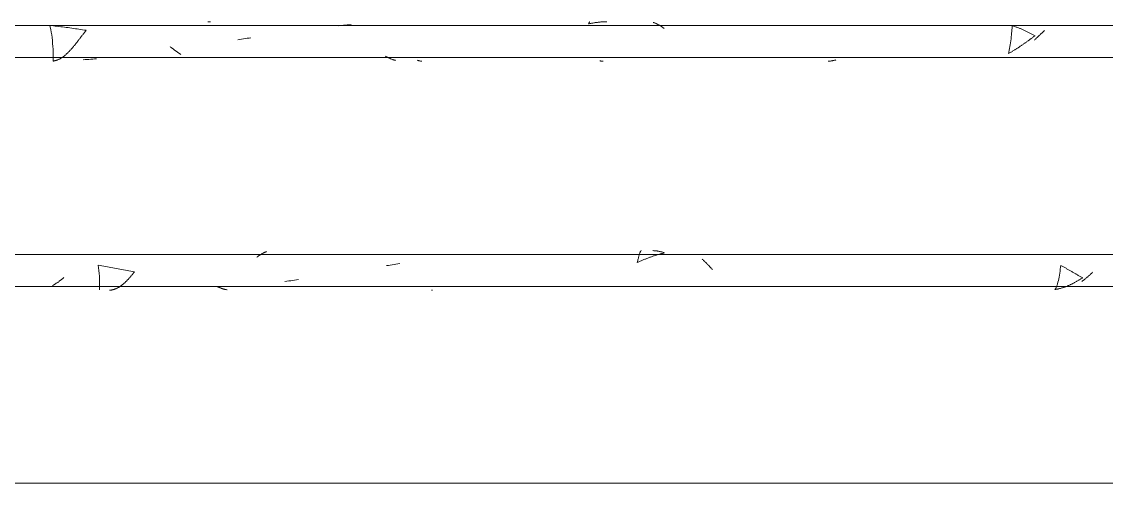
# Model space of a CAD drawing. Header units: millimetres. Extents: x -2100 to 124761, y -10432 to 93550.
# Drawn here: x 29641 to 30318, y -1000 to -712 of the extents above; entities that cross this region are included whole.
import ezdxf

# ---------------------------------------------------------------- set-up
doc = ezdxf.new("R2010")
doc.units = ezdxf.units.MM
doc.layers.add('NET CAT', color=3, linetype='Continuous', lineweight=5)
doc.layers.add('NET THAY 1', color=41, linetype='Continuous', lineweight=5)

# ---------------------------------------------------------------- blocks, each defined once
blk = doc.blocks.new('FP_4-MẶT ĐỨNG TRỤC A-Q')
at = {"layer": 'NET THAY 1'}
for p, q in [((31483.97, -857.14), (22887.32, -857.14)), ((29788.36, -858.61), (29788.1, -858.8)), ((29788.61, -858.43), (29788.36, -858.61)), ((29788.86, -858.24), (29788.61, -858.43)), ((29789.11, -858.06), (29788.86, -858.24)), ((29789.37, -857.89), (29789.11, -858.06)), ((29789.62, -857.72), (29789.37, -857.89)), ((29789.87, -857.55), (29789.62, -857.72)), ((29790.12, -857.39), (29789.87, -857.55)), ((29790.37, -857.23), (29790.12, -857.39)), ((29790.62, -857.08), (29790.37, -857.23)), ((29790.87, -856.93), (29790.62, -857.08)), ((29791.12, -856.78), (29790.87, -856.93)), ((29791.37, -856.64), (29791.12, -856.78)), ((29791.61, -856.51), (29791.37, -856.64)), ((29791.86, -856.38), (29791.61, -856.51)), ((29792.11, -856.25), (29791.86, -856.38)), ((29792.36, -856.13), (29792.11, -856.25)), ((29792.6, -856.02), (29792.36, -856.13)), ((29792.85, -855.91), (29792.6, -856.02)), ((29793.1, -855.8), (29792.85, -855.91)), ((29793.34, -855.7), (29793.1, -855.8)), ((29793.59, -855.61), (29793.34, -855.7)), ((29793.84, -855.52), (29793.59, -855.61)), ((29794.08, -855.43), (29793.84, -855.52)), ((30026.11, -858.95), (30025.98, -859.45)), ((30026.23, -858.48), (30026.11, -858.95)), ((30026.35, -858.03), (30026.23, -858.48)), ((30026.47, -857.6), (30026.35, -858.03)), ((30026.58, -857.2), (30026.47, -857.6)), ((30026.7, -856.83), (30026.58, -857.2)), ((30026.81, -856.49), (30026.7, -856.83)), ((30026.91, -856.18), (30026.81, -856.49)), ((30027.02, -855.9), (30026.91, -856.18)), ((30027.12, -855.65), (30027.02, -855.9)), ((30027.23, -855.43), (30027.12, -855.65)), ((30027.33, -855.24), (30027.23, -855.43)), ((30027.43, -855.09), (30027.33, -855.24)), ((30027.53, -854.97), (30027.43, -855.09)), ((30027.63, -854.88), (30027.53, -854.97)), ((30027.73, -854.83), (30027.63, -854.88)), ((30032.71, -859.14), (30032.25, -859.32)), ((30033.17, -858.97), (30032.71, -859.14)), ((30033.63, -858.8), (30033.17, -858.97)), ((30034.09, -858.64), (30033.63, -858.8)), ((30034.55, -858.47), (30034.09, -858.64)), ((30035, -858.31), (30034.55, -858.47)), ((30035.26, -854.83), (30034.93, -854.82)), ((30035.46, -858.16), (30035, -858.31)), ((30035.6, -854.84), (30035.26, -854.83)), ((30035.92, -858), (30035.46, -858.16)), ((30035.94, -854.86), (30035.6, -854.84)), ((30036.38, -857.85), (30035.92, -858)), ((30036.27, -854.88), (30035.94, -854.86)), ((30036.61, -854.91), (30036.27, -854.88)), ((30036.83, -857.7), (30036.38, -857.85)), ((30036.94, -854.94), (30036.61, -854.91)), ((30037.29, -857.56), (30036.83, -857.7)), ((30037.28, -854.98), (30036.94, -854.94)), ((30037.61, -855.03), (30037.28, -854.98)), ((30037.75, -857.42), (30037.29, -857.56)), ((30037.95, -855.08), (30037.61, -855.03)), ((30038.2, -857.28), (30037.75, -857.42)), ((30038.28, -855.13), (30037.95, -855.08)), ((30038.66, -857.14), (30038.2, -857.28)), ((30038.62, -855.19), (30038.28, -855.13)), ((30038.95, -855.26), (30038.62, -855.19)), ((30039.11, -857.01), (30038.66, -857.14)), ((30039.29, -855.33), (30038.95, -855.26)), ((30039.57, -856.88), (30039.11, -857.01)), ((30039.62, -855.41), (30039.29, -855.33)), ((30040.02, -856.76), (30039.57, -856.88)), ((30039.96, -855.49), (30039.62, -855.41)), ((30040.29, -855.57), (30039.96, -855.49)), ((30040.48, -856.64), (30040.02, -856.76)), ((30040.62, -855.66), (30040.29, -855.57)), ((30040.93, -856.52), (30040.48, -856.64)), ((30040.96, -855.76), (30040.62, -855.66)), ((30041.38, -856.41), (30040.93, -856.52)), ((30041.29, -855.86), (30040.96, -855.76)), ((30041.62, -855.97), (30041.29, -855.86)), ((30041.84, -856.3), (30041.38, -856.41)), ((30041.96, -856.08), (30041.62, -855.97)), ((30042.29, -856.19), (30041.84, -856.3)), ((30042.29, -856.19), (30041.96, -856.08)), ((29690.25, -864.04), (29689.12, -863.83)), ((29689.12, -863.84), (29689.33, -865.55)), ((29689.33, -865.55), (29689.5, -867.29)), ((29691.38, -864.25), (29690.25, -864.04)), ((29692.5, -864.46), (29691.38, -864.25)), ((29693.63, -864.67), (29692.5, -864.46)), ((29694.76, -864.88), (29693.63, -864.67)), ((29695.88, -865.1), (29694.76, -864.88)), ((29697.01, -865.31), (29695.88, -865.1)), ((29698.13, -865.52), (29697.01, -865.31)), ((29699.26, -865.74), (29698.13, -865.52)), ((29700.38, -865.95), (29699.26, -865.74)), ((29870.08, -864), (29868.91, -864.18)), ((29871.26, -863.81), (29870.08, -864)), ((29872.43, -863.63), (29871.26, -863.81)), ((29873.6, -863.44), (29872.43, -863.63)), ((29874.77, -863.26), (29873.6, -863.44)), ((29875.94, -863.08), (29874.77, -863.26)), ((29877.11, -862.89), (29875.94, -863.08)), ((30025.45, -861.64), (30025.3, -862.22)), ((30025.77, -862.01), (30025.3, -862.22)), ((30025.59, -861.06), (30025.45, -861.64)), ((30025.72, -860.5), (30025.59, -861.06)), ((30025.85, -859.97), (30025.72, -860.5)), ((30026.23, -861.8), (30025.77, -862.01)), ((30025.98, -859.45), (30025.85, -859.97)), ((30026.7, -861.6), (30026.23, -861.8)), ((30027.16, -861.4), (30026.7, -861.6)), ((30027.63, -861.2), (30027.16, -861.4)), ((30028.09, -861), (30027.63, -861.2)), ((30028.56, -860.8), (30028.09, -861)), ((30029.02, -860.61), (30028.56, -860.8)), ((30029.48, -860.42), (30029.02, -860.61)), ((30029.94, -860.23), (30029.48, -860.42)), ((30030.41, -860.04), (30029.94, -860.23)), ((30030.87, -859.86), (30030.41, -860.04)), ((30031.33, -859.67), (30030.87, -859.86)), ((30031.79, -859.49), (30031.33, -859.67)), ((30032.25, -859.32), (30031.79, -859.49)), ((30066.07, -860.39), (30065.79, -860.15)), ((30066.34, -860.64), (30066.07, -860.39)), ((30066.62, -860.89), (30066.34, -860.64)), ((30066.89, -861.14), (30066.62, -860.89)), ((30067.16, -861.4), (30066.89, -861.14)), ((30067.43, -861.66), (30067.16, -861.4)), ((30067.7, -861.92), (30067.43, -861.66)), ((30067.97, -862.18), (30067.7, -861.92)), ((30068.24, -862.45), (30067.97, -862.18)), ((30068.51, -862.72), (30068.24, -862.45)), ((30068.78, -862.99), (30068.51, -862.72)), ((30069.04, -863.27), (30068.78, -862.99)), ((30069.31, -863.54), (30069.04, -863.27)), ((30069.58, -863.82), (30069.31, -863.54)), ((30069.84, -864.1), (30069.58, -863.82)), ((30070.1, -864.39), (30069.84, -864.1)), ((30070.37, -864.67), (30070.1, -864.39)), ((30070.63, -864.96), (30070.37, -864.67)), ((30070.89, -865.24), (30070.63, -864.96)), ((30071.15, -865.53), (30070.89, -865.24)), ((30071.41, -865.82), (30071.15, -865.53)), ((30071.67, -866.11), (30071.41, -865.82)), ((30289.3, -865.23), (30289.15, -866.45)), ((30289.44, -864.02), (30289.3, -865.23)), ((30289.85, -864.23), (30289.44, -864)), ((30290.26, -864.45), (30289.85, -864.23)), ((30290.67, -864.68), (30290.26, -864.45)), ((30291.08, -864.91), (30290.67, -864.68)), ((30291.49, -865.14), (30291.08, -864.91)), ((30291.89, -865.37), (30291.49, -865.14)), ((30292.3, -865.6), (30291.89, -865.37)), ((30292.71, -865.84), (30292.3, -865.6)), ((30293.11, -866.07), (30292.71, -865.84)), ((29666.45, -872.6), (29666.16, -872.83)), ((29666.74, -872.36), (29666.45, -872.6)), ((29667.03, -872.12), (29666.74, -872.36)), ((29667.32, -871.88), (29667.03, -872.12)), ((29667.6, -871.64), (29667.32, -871.88)), ((29689.5, -867.29), (29689.65, -869.03)), ((29689.65, -869.03), (29689.77, -870.73)), ((29689.77, -870.73), (29689.86, -872.36)), ((29689.86, -872.36), (29689.92, -873.89)), ((29701.51, -866.17), (29700.38, -865.95)), ((29702.63, -866.38), (29701.51, -866.17)), ((29703.75, -866.6), (29702.63, -866.38)), ((29704.88, -866.81), (29703.75, -866.6)), ((29706, -867.03), (29704.88, -866.81)), ((29707.12, -867.25), (29706, -867.03)), ((29708.24, -867.46), (29707.12, -867.25)), ((29707.9, -872.52), (29707.65, -872.8)), ((29708.16, -872.24), (29707.9, -872.52)), ((29708.41, -871.96), (29708.16, -872.24)), ((29709.36, -867.68), (29708.24, -867.46)), ((29708.66, -871.68), (29708.41, -871.96)), ((29708.91, -871.39), (29708.66, -871.68)), ((29709.16, -871.1), (29708.91, -871.39)), ((29709.41, -870.81), (29709.16, -871.1)), ((29710.48, -867.89), (29709.36, -867.68)), ((29709.65, -870.52), (29709.41, -870.81)), ((29709.9, -870.22), (29709.65, -870.52)), ((29710.15, -869.93), (29709.9, -870.22)), ((29710.39, -869.63), (29710.15, -869.93)), ((29710.63, -869.32), (29710.39, -869.63)), ((29711.6, -868.11), (29710.48, -867.89)), ((29710.88, -869.02), (29710.63, -869.32)), ((29711.12, -868.72), (29710.88, -869.02)), ((29711.36, -868.41), (29711.12, -868.72)), ((29711.6, -868.11), (29711.36, -868.41)), ((30071.93, -866.4), (30071.67, -866.11)), ((30072.19, -866.69), (30071.93, -866.4)), ((30288.18, -872.42), (30287.94, -873.51)), ((30288.4, -871.29), (30288.18, -872.42)), ((30288.61, -870.11), (30288.4, -871.29)), ((30288.8, -868.9), (30288.61, -870.11)), ((30288.98, -867.68), (30288.8, -868.9)), ((30289.15, -866.45), (30288.98, -867.68)), ((30293.52, -866.3), (30293.11, -866.07)), ((30293.92, -866.53), (30293.52, -866.3)), ((30294.33, -866.77), (30293.92, -866.53)), ((30294.73, -867), (30294.33, -866.77)), ((30295.14, -867.23), (30294.73, -867)), ((30295.54, -867.47), (30295.14, -867.23)), ((30295.94, -867.7), (30295.54, -867.47)), ((30296.34, -867.93), (30295.94, -867.7)), ((30296.75, -868.17), (30296.34, -867.93)), ((30297.15, -868.4), (30296.75, -868.17)), ((30297.55, -868.63), (30297.15, -868.4)), ((30297.95, -868.86), (30297.55, -868.63)), ((30298.35, -869.09), (30297.95, -868.86)), ((30298.74, -869.32), (30298.35, -869.09)), ((30299.14, -869.55), (30298.74, -869.32)), ((30299.54, -869.78), (30299.14, -869.55)), ((30299.94, -870.01), (30299.54, -869.78)), ((30300.33, -870.24), (30299.94, -870.01)), ((30300.73, -870.46), (30300.33, -870.24)), ((30301.13, -870.69), (30300.73, -870.46)), ((30301.52, -870.91), (30301.13, -870.69)), ((30301.68, -872.68), (30301.33, -872.9)), ((30301.92, -871.13), (30301.52, -870.91)), ((30302.04, -872.46), (30301.68, -872.68)), ((30302.31, -871.35), (30301.92, -871.13)), ((30302.39, -872.24), (30302.04, -872.46)), ((30302.7, -871.57), (30302.31, -871.35)), ((30302.74, -872.01), (30302.39, -872.24)), ((30303.1, -871.79), (30302.7, -871.57)), ((30303.1, -871.79), (30302.74, -872.01)), ((30304.55, -872.56), (30304.26, -872.8)), ((30304.84, -872.33), (30304.55, -872.56)), ((30305.12, -872.09), (30304.84, -872.33)), ((30305.41, -871.85), (30305.12, -872.09)), ((30305.7, -871.6), (30305.41, -871.85)), ((30305.98, -871.36), (30305.7, -871.6)), ((30306.27, -871.11), (30305.98, -871.36)), ((30306.55, -870.86), (30306.27, -871.11)), ((30306.84, -870.61), (30306.55, -870.86)), ((30307.12, -870.36), (30306.84, -870.61)), ((30307.4, -870.1), (30307.12, -870.36)), ((30307.69, -869.85), (30307.4, -870.1)), ((30307.97, -869.59), (30307.69, -869.85)), ((30308.25, -869.33), (30307.97, -869.59)), ((30308.53, -869.08), (30308.25, -869.33)), ((30308.81, -868.82), (30308.53, -869.08)), ((30309.09, -868.56), (30308.81, -868.82)), ((30309.37, -868.3), (30309.09, -868.56)), ((22887.32, -877.14), (31483.97, -877.14)), ((29660.86, -876.5), (29660.57, -876.67)), ((29661.16, -876.33), (29660.86, -876.5)), ((29661.46, -876.16), (29661.16, -876.33)), ((29661.76, -875.97), (29661.46, -876.16)), ((29662.06, -875.79), (29661.76, -875.97)), ((29662.35, -875.6), (29662.06, -875.79)), ((29662.65, -875.41), (29662.35, -875.6)), ((29662.94, -875.21), (29662.65, -875.41)), ((29663.24, -875.01), (29662.94, -875.21)), ((29663.53, -874.81), (29663.24, -875.01)), ((29663.83, -874.6), (29663.53, -874.81)), ((29664.12, -874.39), (29663.83, -874.6)), ((29664.42, -874.18), (29664.12, -874.39)), ((29664.71, -873.96), (29664.42, -874.18)), ((29665, -873.74), (29664.71, -873.96)), ((29665.29, -873.52), (29665, -873.74)), ((29665.58, -873.29), (29665.29, -873.52)), ((29665.87, -873.06), (29665.58, -873.29)), ((29666.16, -872.83), (29665.87, -873.06)), ((29689.92, -878.98), (29689.88, -879.35)), ((29689.92, -873.89), (29689.96, -875.28)), ((29689.95, -878.37), (29689.92, -878.98)), ((29689.97, -877.54), (29689.95, -878.37)), ((29689.96, -875.28), (29689.97, -876.5)), ((29689.97, -876.5), (29689.97, -877.54)), ((29696.47, -879.46), (29696.2, -879.47)), ((29696.74, -879.44), (29696.47, -879.46)), ((29697.02, -879.41), (29696.74, -879.44)), ((29697.29, -879.38), (29697.02, -879.41)), ((29697.56, -879.33), (29697.29, -879.38)), ((29697.83, -879.28), (29697.56, -879.33)), ((29698.11, -879.23), (29697.83, -879.28)), ((29698.38, -879.16), (29698.11, -879.23)), ((29698.65, -879.09), (29698.38, -879.16)), ((29698.92, -879.01), (29698.65, -879.09)), ((29699.2, -878.93), (29698.92, -879.01)), ((29699.47, -878.83), (29699.2, -878.93)), ((29699.74, -878.73), (29699.47, -878.83)), ((29700.01, -878.62), (29699.74, -878.73)), ((29700.28, -878.51), (29700.01, -878.62)), ((29700.55, -878.39), (29700.28, -878.51)), ((29700.82, -878.26), (29700.55, -878.39)), ((29701.09, -878.12), (29700.82, -878.26)), ((29701.36, -877.98), (29701.09, -878.12)), ((29701.63, -877.83), (29701.36, -877.98)), ((29701.9, -877.67), (29701.63, -877.83)), ((29702.17, -877.51), (29701.9, -877.67)), ((29702.43, -877.34), (29702.17, -877.51)), ((29702.7, -877.16), (29702.43, -877.34)), ((29702.97, -876.98), (29702.7, -877.16)), ((29703.23, -876.79), (29702.97, -876.98)), ((29703.5, -876.6), (29703.23, -876.79)), ((29703.76, -876.4), (29703.5, -876.6)), ((29704.03, -876.2), (29703.76, -876.4)), ((29704.29, -875.98), (29704.03, -876.2)), ((29704.55, -875.77), (29704.29, -875.98)), ((29704.81, -875.55), (29704.55, -875.77)), ((29705.08, -875.32), (29704.81, -875.55)), ((29705.34, -875.09), (29705.08, -875.32)), ((29705.6, -874.85), (29705.34, -875.09)), ((29705.86, -874.61), (29705.6, -874.85)), ((29706.11, -874.36), (29705.86, -874.61)), ((29706.37, -874.11), (29706.11, -874.36)), ((29706.63, -873.86), (29706.37, -874.11)), ((29706.89, -873.6), (29706.63, -873.86)), ((29707.14, -873.33), (29706.89, -873.6)), ((29707.4, -873.07), (29707.14, -873.33)), ((29707.65, -872.8), (29707.4, -873.07)), ((29763.4, -877.26), (29763.11, -877.11)), ((29763.69, -877.4), (29763.4, -877.26)), ((29763.99, -877.54), (29763.69, -877.4)), ((29764.28, -877.67), (29763.99, -877.54)), ((29764.58, -877.8), (29764.28, -877.67)), ((29764.87, -877.92), (29764.58, -877.8)), ((29765.16, -878.04), (29764.87, -877.92)), ((29765.45, -878.16), (29765.16, -878.04)), ((29765.75, -878.27), (29765.45, -878.16)), ((29766.04, -878.38), (29765.75, -878.27)), ((29766.33, -878.48), (29766.04, -878.38)), ((29766.62, -878.58), (29766.33, -878.48)), ((29766.91, -878.67), (29766.62, -878.58)), ((29767.2, -878.76), (29766.91, -878.67)), ((29767.49, -878.84), (29767.2, -878.76)), ((29767.78, -878.91), (29767.49, -878.84)), ((29768.07, -878.99), (29767.78, -878.91)), ((29768.36, -879.05), (29768.07, -878.99)), ((29768.65, -879.12), (29768.36, -879.05)), ((29768.94, -879.17), (29768.65, -879.12)), ((29769.23, -879.23), (29768.94, -879.17)), ((29769.52, -879.27), (29769.23, -879.23)), ((29806.76, -873.89), (29805.57, -874.05)), ((29807.95, -873.73), (29806.76, -873.89)), ((29809.14, -873.57), (29807.95, -873.73)), ((29810.33, -873.4), (29809.14, -873.57)), ((29811.52, -873.23), (29810.33, -873.4)), ((29812.71, -873.06), (29811.52, -873.23)), ((29813.9, -872.9), (29812.71, -873.06)), ((29897.22, -879.46), (29896.95, -879.45)), ((30285.99, -878.81), (30285.69, -879.15)), ((30286.06, -879.08), (30285.69, -879.14)), ((30286.3, -878.35), (30285.99, -878.81)), ((30286.43, -879.02), (30286.06, -879.08)), ((30286.59, -877.78), (30286.3, -878.35)), ((30286.8, -878.95), (30286.43, -879.02)), ((30286.88, -877.11), (30286.59, -877.78)), ((30287.17, -878.88), (30286.8, -878.95)), ((30287.16, -876.34), (30286.88, -877.11)), ((30287.43, -875.48), (30287.16, -876.34)), ((30287.54, -878.8), (30287.17, -878.88)), ((30287.69, -874.53), (30287.43, -875.48)), ((30287.91, -878.72), (30287.54, -878.8)), ((30287.94, -873.51), (30287.69, -874.53)), ((30288.28, -878.63), (30287.91, -878.72)), ((30288.65, -878.54), (30288.28, -878.63)), ((30289.01, -878.45), (30288.65, -878.54)), ((30289.38, -878.35), (30289.01, -878.45)), ((30289.75, -878.24), (30289.38, -878.35)), ((30290.12, -878.13), (30289.75, -878.24)), ((30290.48, -878.02), (30290.12, -878.13)), ((30290.85, -877.9), (30290.48, -878.02)), ((30291.22, -877.78), (30290.85, -877.9)), ((30291.58, -877.66), (30291.22, -877.78)), ((30291.95, -877.53), (30291.58, -877.66)), ((30292.31, -877.39), (30291.95, -877.53)), ((30292.68, -877.25), (30292.31, -877.39)), ((30293.04, -877.11), (30292.68, -877.25)), ((30293.41, -876.97), (30293.04, -877.11)), ((30293.77, -876.82), (30293.41, -876.97)), ((30294.14, -876.66), (30293.77, -876.82)), ((30294.5, -876.51), (30294.14, -876.66)), ((30294.86, -876.35), (30294.5, -876.51)), ((30295.23, -876.18), (30294.86, -876.35)), ((30295.59, -876.01), (30295.23, -876.18)), ((30295.95, -875.84), (30295.59, -876.01)), ((30296.31, -875.67), (30295.95, -875.84)), ((30296.67, -875.49), (30296.31, -875.67)), ((30297.04, -875.31), (30296.67, -875.49)), ((30297.4, -875.12), (30297.04, -875.31)), ((30297.76, -874.93), (30297.4, -875.12)), ((30298.11, -874.74), (30297.76, -874.93)), ((30298.47, -874.55), (30298.11, -874.74)), ((30298.83, -874.35), (30298.47, -874.55)), ((30299.19, -874.15), (30298.83, -874.35)), ((30299.55, -873.95), (30299.19, -874.15)), ((30299.9, -873.74), (30299.55, -873.95)), ((30300.26, -873.53), (30299.9, -873.74)), ((30300.62, -873.32), (30300.26, -873.53)), ((30300.97, -873.11), (30300.62, -873.32)), ((30301.33, -872.9), (30300.97, -873.11)), ((30302.8, -873.93), (30302.51, -874.14)), ((30303.1, -873.71), (30302.8, -873.93)), ((30303.39, -873.48), (30303.1, -873.71)), ((30303.68, -873.26), (30303.39, -873.48)), ((30303.97, -873.03), (30303.68, -873.26)), ((30304.26, -872.8), (30303.97, -873.03)), ((29897.49, -879.47), (29897.22, -879.46))]:
    blk.add_line(p, q, dxfattribs=at)
blk = doc.blocks.new('FP_5-MẶT ĐỨNG TRỤC A-Q')
at = {"layer": 'NET THAY 1'}
for p, q in [((31454.24, -714.29), (22887.32, -714.29)), ((29659.97, -714.4), (29658.83, -714.27)), ((29658.83, -714.28), (29659.18, -715.47)), ((29659.18, -715.47), (29659.5, -716.87)), ((29659.5, -716.87), (29659.79, -718.43)), ((29661.12, -714.53), (29659.97, -714.4)), ((29662.26, -714.67), (29661.12, -714.53)), ((29663.4, -714.8), (29662.26, -714.67)), ((29664.54, -714.94), (29663.4, -714.8)), ((29665.68, -715.08), (29664.54, -714.94)), ((29666.82, -715.23), (29665.68, -715.08)), ((29667.96, -715.38), (29666.82, -715.23)), ((29669.1, -715.53), (29667.96, -715.38)), ((29670.24, -715.68), (29669.1, -715.53)), ((29671.38, -715.84), (29670.24, -715.68)), ((29672.52, -715.99), (29671.38, -715.84)), ((29673.66, -716.16), (29672.52, -715.99)), ((29674.8, -716.32), (29673.66, -716.16)), ((29675.93, -716.49), (29674.8, -716.32)), ((29677.07, -716.65), (29675.93, -716.49)), ((29678.21, -716.82), (29677.07, -716.65)), ((29679.35, -717), (29678.21, -716.82)), ((29680.48, -717.17), (29679.35, -717)), ((29757.76, -712.06), (29757.51, -712.1)), ((29758.01, -712.03), (29757.76, -712.06)), ((29758.26, -712), (29758.01, -712.03)), ((29758.51, -711.98), (29758.26, -712)), ((29758.76, -711.97), (29758.51, -711.98)), ((29759.01, -711.96), (29758.76, -711.97)), ((29839.81, -714.38), (29838.64, -714.49)), ((29840.97, -714.26), (29839.81, -714.38)), ((29842.13, -714.15), (29840.97, -714.26)), ((29843.29, -714.04), (29842.13, -714.15)), ((29844.45, -713.94), (29843.29, -714.04)), ((29845.6, -713.83), (29844.45, -713.94)), ((29846.76, -713.73), (29845.6, -713.83)), ((29995.02, -713.08), (29994.91, -713.38)), ((29995.37, -713.27), (29994.91, -713.37)), ((29995.13, -712.82), (29995.02, -713.08)), ((29995.23, -712.6), (29995.13, -712.82)), ((29995.33, -712.4), (29995.23, -712.6)), ((29995.44, -712.24), (29995.33, -712.4)), ((29995.82, -713.17), (29995.37, -713.27)), ((29995.54, -712.12), (29995.44, -712.24)), ((29995.64, -712.03), (29995.54, -712.12)), ((29995.74, -711.98), (29995.64, -712.03)), ((29996.28, -713.07), (29995.82, -713.17)), ((29996.74, -712.98), (29996.28, -713.07)), ((29997.19, -712.89), (29996.74, -712.98)), ((29997.65, -712.8), (29997.19, -712.89)), ((29998.11, -712.72), (29997.65, -712.8)), ((29998.56, -712.64), (29998.11, -712.72)), ((29999.02, -712.57), (29998.56, -712.64)), ((29999.47, -712.5), (29999.02, -712.57)), ((29999.93, -712.44), (29999.47, -712.5)), ((30000.39, -712.37), (29999.93, -712.44)), ((30000.84, -712.32), (30000.39, -712.37)), ((30001.3, -712.26), (30000.84, -712.32)), ((30001.75, -712.22), (30001.3, -712.26)), ((30002.21, -712.17), (30001.75, -712.22)), ((30002.66, -712.13), (30002.21, -712.17)), ((30003.12, -712.09), (30002.66, -712.13)), ((30003.57, -712.06), (30003.12, -712.09)), ((30004.02, -712.03), (30003.57, -712.06)), ((30004.48, -712.01), (30004.02, -712.03)), ((30004.93, -711.99), (30004.48, -712.01)), ((30005.39, -711.98), (30004.93, -711.99)), ((30005.84, -711.97), (30005.39, -711.98)), ((30006.3, -711.96), (30005.84, -711.97)), ((30035.56, -712.57), (30035.28, -712.48)), ((30035.85, -712.66), (30035.56, -712.57)), ((30036.14, -712.76), (30035.85, -712.66)), ((30036.43, -712.87), (30036.14, -712.76)), ((30036.72, -712.98), (30036.43, -712.87)), ((30037, -713.1), (30036.72, -712.98)), ((30037.29, -713.23), (30037, -713.1)), ((30037.58, -713.36), (30037.29, -713.23)), ((30037.86, -713.49), (30037.58, -713.36)), ((30038.15, -713.64), (30037.86, -713.49)), ((30038.43, -713.79), (30038.15, -713.64)), ((30038.72, -713.94), (30038.43, -713.79)), ((30039, -714.1), (30038.72, -713.94)), ((30039.29, -714.27), (30039, -714.1)), ((30039.57, -714.44), (30039.29, -714.27)), ((30039.85, -714.62), (30039.57, -714.44)), ((30040.14, -714.8), (30039.85, -714.62)), ((30040.42, -714.99), (30040.14, -714.8)), ((30040.7, -715.19), (30040.42, -714.99)), ((30040.98, -715.39), (30040.7, -715.19)), ((30041.26, -715.59), (30040.98, -715.39)), ((30041.54, -715.8), (30041.26, -715.59)), ((30041.82, -716.01), (30041.54, -715.8)), ((30042.1, -716.23), (30041.82, -716.01)), ((30258.97, -717), (30258.88, -718.03)), ((30259.04, -716.05), (30258.97, -717)), ((30259.11, -715.18), (30259.04, -716.05)), ((30259.16, -714.39), (30259.11, -715.18)), ((30259.59, -714.52), (30259.16, -714.38)), ((30260.02, -714.66), (30259.59, -714.52)), ((30260.44, -714.81), (30260.02, -714.66)), ((30260.86, -714.96), (30260.44, -714.81)), ((30261.29, -715.12), (30260.86, -714.96)), ((30261.71, -715.28), (30261.29, -715.12)), ((30262.14, -715.44), (30261.71, -715.28)), ((30262.56, -715.6), (30262.14, -715.44)), ((30262.98, -715.77), (30262.56, -715.6)), ((30263.4, -715.94), (30262.98, -715.77)), ((30263.83, -716.11), (30263.4, -715.94)), ((30264.25, -716.29), (30263.83, -716.11)), ((30264.67, -716.47), (30264.25, -716.29)), ((30265.09, -716.65), (30264.67, -716.47)), ((30265.51, -716.83), (30265.09, -716.65)), ((30265.93, -717.02), (30265.51, -716.83)), ((30266.35, -717.21), (30265.93, -717.02)), ((29659.79, -718.43), (29660.05, -720.12)), ((29660.05, -720.12), (29660.29, -721.92)), ((29660.29, -721.92), (29660.49, -723.76)), ((29660.49, -723.76), (29660.65, -725.62)), ((29676.6, -723.74), (29676.36, -724.05)), ((29676.84, -723.43), (29676.6, -723.74)), ((29677.08, -723.12), (29676.84, -723.43)), ((29677.31, -722.81), (29677.08, -723.12)), ((29677.55, -722.51), (29677.31, -722.81)), ((29677.78, -722.2), (29677.55, -722.51)), ((29678.01, -721.9), (29677.78, -722.2)), ((29678.24, -721.59), (29678.01, -721.9)), ((29678.48, -721.29), (29678.24, -721.59)), ((29678.71, -720.99), (29678.48, -721.29)), ((29678.93, -720.69), (29678.71, -720.99)), ((29679.16, -720.4), (29678.93, -720.69)), ((29679.39, -720.1), (29679.16, -720.4)), ((29679.62, -719.81), (29679.39, -720.1)), ((29679.84, -719.53), (29679.62, -719.81)), ((29680.07, -719.24), (29679.84, -719.53)), ((29680.29, -718.96), (29680.07, -719.24)), ((29680.52, -718.68), (29680.29, -718.96)), ((29681.62, -717.35), (29680.48, -717.17)), ((29680.74, -718.41), (29680.52, -718.68)), ((29680.96, -718.14), (29680.74, -718.41)), ((29681.18, -717.87), (29680.96, -718.14)), ((29681.4, -717.61), (29681.18, -717.87)), ((29681.62, -717.35), (29681.4, -717.61)), ((29777.26, -723.1), (29776.08, -723.29)), ((29778.43, -722.91), (29777.26, -723.1)), ((29779.61, -722.71), (29778.43, -722.91)), ((29780.79, -722.52), (29779.61, -722.71)), ((29781.96, -722.33), (29780.79, -722.52)), ((29783.14, -722.14), (29781.96, -722.33)), ((29784.31, -721.95), (29783.14, -722.14)), ((30258.41, -722.65), (30258.25, -723.88)), ((30258.55, -721.44), (30258.41, -722.65)), ((30258.67, -720.26), (30258.55, -721.44)), ((30258.78, -719.12), (30258.67, -720.26)), ((30258.88, -718.03), (30258.78, -719.12)), ((30266.77, -717.4), (30266.35, -717.21)), ((30267.19, -717.6), (30266.77, -717.4)), ((30267.61, -717.8), (30267.19, -717.6)), ((30268.02, -718), (30267.61, -717.8)), ((30268.44, -718.2), (30268.02, -718)), ((30268.86, -718.4), (30268.44, -718.2)), ((30269.27, -718.61), (30268.86, -718.4)), ((30269.38, -723.66), (30269.03, -723.9)), ((30269.69, -718.82), (30269.27, -718.61)), ((30269.71, -723.41), (30269.38, -723.66)), ((30270.11, -719.03), (30269.69, -718.82)), ((30270.05, -723.17), (30269.71, -723.41)), ((30270.39, -722.93), (30270.05, -723.17)), ((30270.52, -719.24), (30270.11, -719.03)), ((30270.73, -722.68), (30270.39, -722.93)), ((30270.93, -719.45), (30270.52, -719.24)), ((30271.07, -722.44), (30270.73, -722.68)), ((30271.35, -719.67), (30270.93, -719.45)), ((30271.4, -722.2), (30271.07, -722.44)), ((30271.76, -719.89), (30271.35, -719.67)), ((30271.74, -721.96), (30271.4, -722.2)), ((30272.07, -721.72), (30271.74, -721.96)), ((30272.18, -720.11), (30271.76, -719.89)), ((30272.41, -721.48), (30272.07, -721.72)), ((30272.59, -720.33), (30272.18, -720.11)), ((30272.74, -721.24), (30272.41, -721.48)), ((30273, -720.55), (30272.59, -720.33)), ((30273.08, -721.01), (30272.74, -721.24)), ((30273.41, -720.77), (30273, -720.55)), ((30273.31, -723.14), (30273.03, -723.41)), ((30273.41, -720.77), (30273.08, -721.01)), ((30273.58, -722.88), (30273.31, -723.14)), ((30273.85, -722.62), (30273.58, -722.88)), ((30274.12, -722.36), (30273.85, -722.62)), ((30274.39, -722.11), (30274.12, -722.36)), ((30274.66, -721.85), (30274.39, -722.11)), ((30274.93, -721.59), (30274.66, -721.85)), ((30275.2, -721.34), (30274.93, -721.59)), ((30275.46, -721.08), (30275.2, -721.34)), ((30275.73, -720.83), (30275.46, -721.08)), ((30276, -720.58), (30275.73, -720.83)), ((30276.26, -720.33), (30276, -720.58)), ((30276.53, -720.08), (30276.26, -720.33)), ((30276.79, -719.84), (30276.53, -720.08)), ((30277.06, -719.59), (30276.79, -719.84)), ((30277.32, -719.35), (30277.06, -719.59)), ((30277.58, -719.11), (30277.32, -719.35)), ((30277.84, -718.88), (30277.58, -719.11)), ((30278.1, -718.64), (30277.84, -718.88)), ((30278.36, -718.41), (30278.1, -718.64)), ((30278.62, -718.18), (30278.36, -718.41)), ((30278.88, -717.96), (30278.62, -718.18)), ((30279.14, -717.73), (30278.88, -717.96)), ((30279.4, -717.51), (30279.14, -717.73)), ((29660.65, -725.62), (29660.79, -727.44)), ((29660.79, -727.44), (29660.89, -729.2)), ((29660.89, -729.2), (29660.96, -730.84)), ((29670.89, -730.56), (29670.63, -730.83)), ((29671.15, -730.29), (29670.89, -730.56)), ((29671.4, -730.02), (29671.15, -730.29)), ((29671.66, -729.74), (29671.4, -730.02)), ((29671.92, -729.46), (29671.66, -729.74)), ((29672.17, -729.18), (29671.92, -729.46)), ((29672.42, -728.9), (29672.17, -729.18)), ((29672.68, -728.61), (29672.42, -728.9)), ((29672.93, -728.31), (29672.68, -728.61)), ((29673.18, -728.02), (29672.93, -728.31)), ((29673.43, -727.72), (29673.18, -728.02)), ((29673.68, -727.43), (29673.43, -727.72)), ((29673.93, -727.12), (29673.68, -727.43)), ((29674.18, -726.82), (29673.93, -727.12)), ((29674.42, -726.52), (29674.18, -726.82)), ((29674.67, -726.21), (29674.42, -726.52)), ((29674.91, -725.91), (29674.67, -726.21)), ((29675.16, -725.6), (29674.91, -725.91)), ((29675.4, -725.29), (29675.16, -725.6)), ((29675.64, -724.98), (29675.4, -725.29)), ((29675.88, -724.67), (29675.64, -724.98)), ((29676.12, -724.36), (29675.88, -724.67)), ((29676.36, -724.05), (29676.12, -724.36)), ((29734.24, -727.77), (29733.93, -727.53)), ((29734.55, -728.01), (29734.24, -727.77)), ((29734.86, -728.25), (29734.55, -728.01)), ((29735.17, -728.49), (29734.86, -728.25)), ((29735.47, -728.72), (29735.17, -728.49)), ((29735.78, -728.96), (29735.47, -728.72)), ((29736.09, -729.19), (29735.78, -728.96)), ((29736.4, -729.42), (29736.09, -729.19)), ((29736.7, -729.65), (29736.4, -729.42)), ((29737.01, -729.88), (29736.7, -729.65)), ((29737.31, -730.1), (29737.01, -729.88)), ((29737.62, -730.32), (29737.31, -730.1)), ((29737.92, -730.54), (29737.62, -730.32)), ((29738.23, -730.76), (29737.92, -730.54)), ((30257.26, -729.82), (30257.02, -730.89)), ((30257.49, -728.7), (30257.26, -729.82)), ((30257.7, -727.53), (30257.49, -728.7)), ((30257.9, -726.33), (30257.7, -727.53)), ((30258.08, -725.11), (30257.9, -726.33)), ((30258.25, -723.88), (30258.08, -725.11)), ((30259.28, -730.46), (30258.93, -730.67)), ((30259.64, -730.25), (30259.28, -730.46)), ((30259.99, -730.03), (30259.64, -730.25)), ((30260.35, -729.81), (30259.99, -730.03)), ((30260.7, -729.59), (30260.35, -729.81)), ((30261.06, -729.37), (30260.7, -729.59)), ((30261.41, -729.15), (30261.06, -729.37)), ((30261.76, -728.92), (30261.41, -729.15)), ((30262.11, -728.69), (30261.76, -728.92)), ((30262.46, -728.47), (30262.11, -728.69)), ((30262.82, -728.23), (30262.46, -728.47)), ((30263.17, -728), (30262.82, -728.23)), ((30263.52, -727.77), (30263.17, -728)), ((30263.86, -727.53), (30263.52, -727.77)), ((30264.21, -727.3), (30263.86, -727.53)), ((30264.56, -727.06), (30264.21, -727.3)), ((30264.91, -726.82), (30264.56, -727.06)), ((30265.26, -726.58), (30264.91, -726.82)), ((30265.6, -726.34), (30265.26, -726.58)), ((30265.95, -726.1), (30265.6, -726.34)), ((30266.29, -725.85), (30265.95, -726.1)), ((30266.64, -725.61), (30266.29, -725.85)), ((30266.98, -725.37), (30266.64, -725.61)), ((30267.33, -725.12), (30266.98, -725.37)), ((30267.67, -724.88), (30267.33, -725.12)), ((30268.01, -724.64), (30267.67, -724.88)), ((30268.35, -724.39), (30268.01, -724.64)), ((30268.69, -724.15), (30268.35, -724.39)), ((30269.03, -723.9), (30268.69, -724.15)), ((22887.32, -734.29), (31454.24, -734.29)), ((29660.96, -736.21), (29660.92, -736.55)), ((29661.2, -736.51), (29660.92, -736.54)), ((29660.96, -730.84), (29661, -732.33)), ((29661, -735.61), (29660.96, -736.21)), ((29661, -732.33), (29661.02, -733.64)), ((29661.02, -734.74), (29661, -735.61)), ((29661.02, -733.64), (29661.02, -734.74)), ((29661.47, -736.46), (29661.2, -736.51)), ((29661.75, -736.41), (29661.47, -736.46)), ((29662.02, -736.35), (29661.75, -736.41)), ((29662.3, -736.28), (29662.02, -736.35)), ((29662.57, -736.21), (29662.3, -736.28)), ((29662.85, -736.13), (29662.57, -736.21)), ((29663.12, -736.04), (29662.85, -736.13)), ((29663.4, -735.94), (29663.12, -736.04)), ((29663.67, -735.83), (29663.4, -735.94)), ((29663.95, -735.72), (29663.67, -735.83)), ((29664.22, -735.6), (29663.95, -735.72)), ((29664.49, -735.48), (29664.22, -735.6)), ((29664.77, -735.34), (29664.49, -735.48)), ((29665.04, -735.2), (29664.77, -735.34)), ((29665.31, -735.05), (29665.04, -735.2)), ((29665.58, -734.9), (29665.31, -735.05)), ((29665.85, -734.74), (29665.58, -734.9)), ((29666.12, -734.57), (29665.85, -734.74)), ((29666.39, -734.4), (29666.12, -734.57)), ((29666.66, -734.22), (29666.39, -734.4)), ((29666.93, -734.03), (29666.66, -734.22)), ((29667.2, -733.84), (29666.93, -734.03)), ((29667.47, -733.64), (29667.2, -733.84)), ((29667.74, -733.43), (29667.47, -733.64)), ((29668, -733.22), (29667.74, -733.43)), ((29668.27, -733), (29668, -733.22)), ((29668.53, -732.78), (29668.27, -733)), ((29668.8, -732.56), (29668.53, -732.78)), ((29669.06, -732.32), (29668.8, -732.56)), ((29669.33, -732.09), (29669.06, -732.32)), ((29669.59, -731.84), (29669.33, -732.09)), ((29669.85, -731.6), (29669.59, -731.84)), ((29670.11, -731.34), (29669.85, -731.6)), ((29670.37, -731.09), (29670.11, -731.34)), ((29670.63, -730.83), (29670.37, -731.09)), ((29680.86, -735.64), (29679.66, -735.71)), ((29682.06, -735.56), (29680.86, -735.64)), ((29683.25, -735.48), (29682.06, -735.56)), ((29684.45, -735.4), (29683.25, -735.48)), ((29685.65, -735.31), (29684.45, -735.4)), ((29686.85, -735.23), (29685.65, -735.31)), ((29688.05, -735.14), (29686.85, -735.23)), ((29738.53, -730.97), (29738.23, -730.76)), ((29738.83, -731.18), (29738.53, -730.97)), ((29739.13, -731.39), (29738.83, -731.18)), ((29739.43, -731.59), (29739.13, -731.39)), ((29739.74, -731.79), (29739.43, -731.59)), ((29740.04, -731.99), (29739.74, -731.79)), ((29740.34, -732.19), (29740.04, -731.99)), ((29740.64, -732.38), (29740.34, -732.19)), ((29868.42, -733.62), (29868.12, -733.45)), ((29868.71, -733.78), (29868.42, -733.62)), ((29869.01, -733.94), (29868.71, -733.78)), ((29869.3, -734.1), (29869.01, -733.94)), ((29869.6, -734.25), (29869.3, -734.1)), ((29869.89, -734.39), (29869.6, -734.25)), ((29870.19, -734.54), (29869.89, -734.39)), ((29870.48, -734.67), (29870.19, -734.54)), ((29870.78, -734.81), (29870.48, -734.67)), ((29871.07, -734.94), (29870.78, -734.81)), ((29871.36, -735.06), (29871.07, -734.94)), ((29871.65, -735.18), (29871.36, -735.06)), ((29871.95, -735.3), (29871.65, -735.18)), ((29872.24, -735.41), (29871.95, -735.3)), ((29872.53, -735.52), (29872.24, -735.41)), ((29872.82, -735.62), (29872.53, -735.52)), ((29873.11, -735.72), (29872.82, -735.62)), ((29873.4, -735.81), (29873.11, -735.72)), ((29873.7, -735.89), (29873.4, -735.81)), ((29873.99, -735.98), (29873.7, -735.89)), ((29874.28, -736.05), (29873.99, -735.98)), ((29874.57, -736.13), (29874.28, -736.05)), ((29888.44, -736.12), (29888.22, -736.04)), ((29888.66, -736.2), (29888.44, -736.12)), ((29888.88, -736.27), (29888.66, -736.2)), ((29889.11, -736.34), (29888.88, -736.27)), ((29889.33, -736.4), (29889.11, -736.34)), ((29889.55, -736.45), (29889.33, -736.4)), ((29889.77, -736.49), (29889.55, -736.45)), ((29889.99, -736.53), (29889.77, -736.49)), ((29890.21, -736.56), (29889.99, -736.53)), ((29890.43, -736.58), (29890.21, -736.56)), ((29890.65, -736.6), (29890.43, -736.58)), ((29890.87, -736.61), (29890.65, -736.6)), ((30002.28, -736.49), (30002, -736.46)), ((30002.57, -736.53), (30002.28, -736.49)), ((30002.85, -736.55), (30002.57, -736.53)), ((30003.13, -736.57), (30002.85, -736.55)), ((30003.41, -736.59), (30003.13, -736.57)), ((30003.69, -736.6), (30003.41, -736.59)), ((30003.97, -736.61), (30003.69, -736.6)), ((30144.6, -736.6), (30144.29, -736.61)), ((30144.91, -736.59), (30144.6, -736.6)), ((30145.21, -736.57), (30144.91, -736.59)), ((30145.52, -736.54), (30145.21, -736.57)), ((30145.83, -736.51), (30145.52, -736.54)), ((30146.14, -736.48), (30145.83, -736.51)), ((30146.45, -736.43), (30146.14, -736.48)), ((30146.75, -736.39), (30146.45, -736.43)), ((30147.06, -736.33), (30146.75, -736.39)), ((30147.37, -736.27), (30147.06, -736.33)), ((30147.68, -736.21), (30147.37, -736.27)), ((30147.98, -736.14), (30147.68, -736.21)), ((30148.29, -736.06), (30147.98, -736.14)), ((30148.6, -735.98), (30148.29, -736.06)), ((30148.9, -735.9), (30148.6, -735.98)), ((30149.21, -735.81), (30148.9, -735.9)), ((30257.02, -730.89), (30256.77, -731.9)), ((30257.14, -731.68), (30256.78, -731.88)), ((30257.5, -731.49), (30257.14, -731.68)), ((30257.86, -731.29), (30257.5, -731.49)), ((30258.21, -731.08), (30257.86, -731.29)), ((30258.57, -730.88), (30258.21, -731.08)), ((30258.93, -730.67), (30258.57, -730.88))]:
    blk.add_line(p, q, dxfattribs=at)

msp = doc.modelspace()

# ---------------------------------------------------------------- linework, layer by layer
at = {"layer": 'NET CAT'}
msp.add_lwpolyline([(44599.94, -1000), (-2000.06, -1000)], dxfattribs=at)

# ---------------------------------------------------------------- block references
at = {"layer": 'NET THAY 1'}
for name in ['FP_5-MẶT ĐỨNG TRỤC A-Q', 'FP_4-MẶT ĐỨNG TRỤC A-Q']:
    msp.add_blockref(name, (0, 0), dxfattribs=at)

doc.saveas('drawing.dxf')
